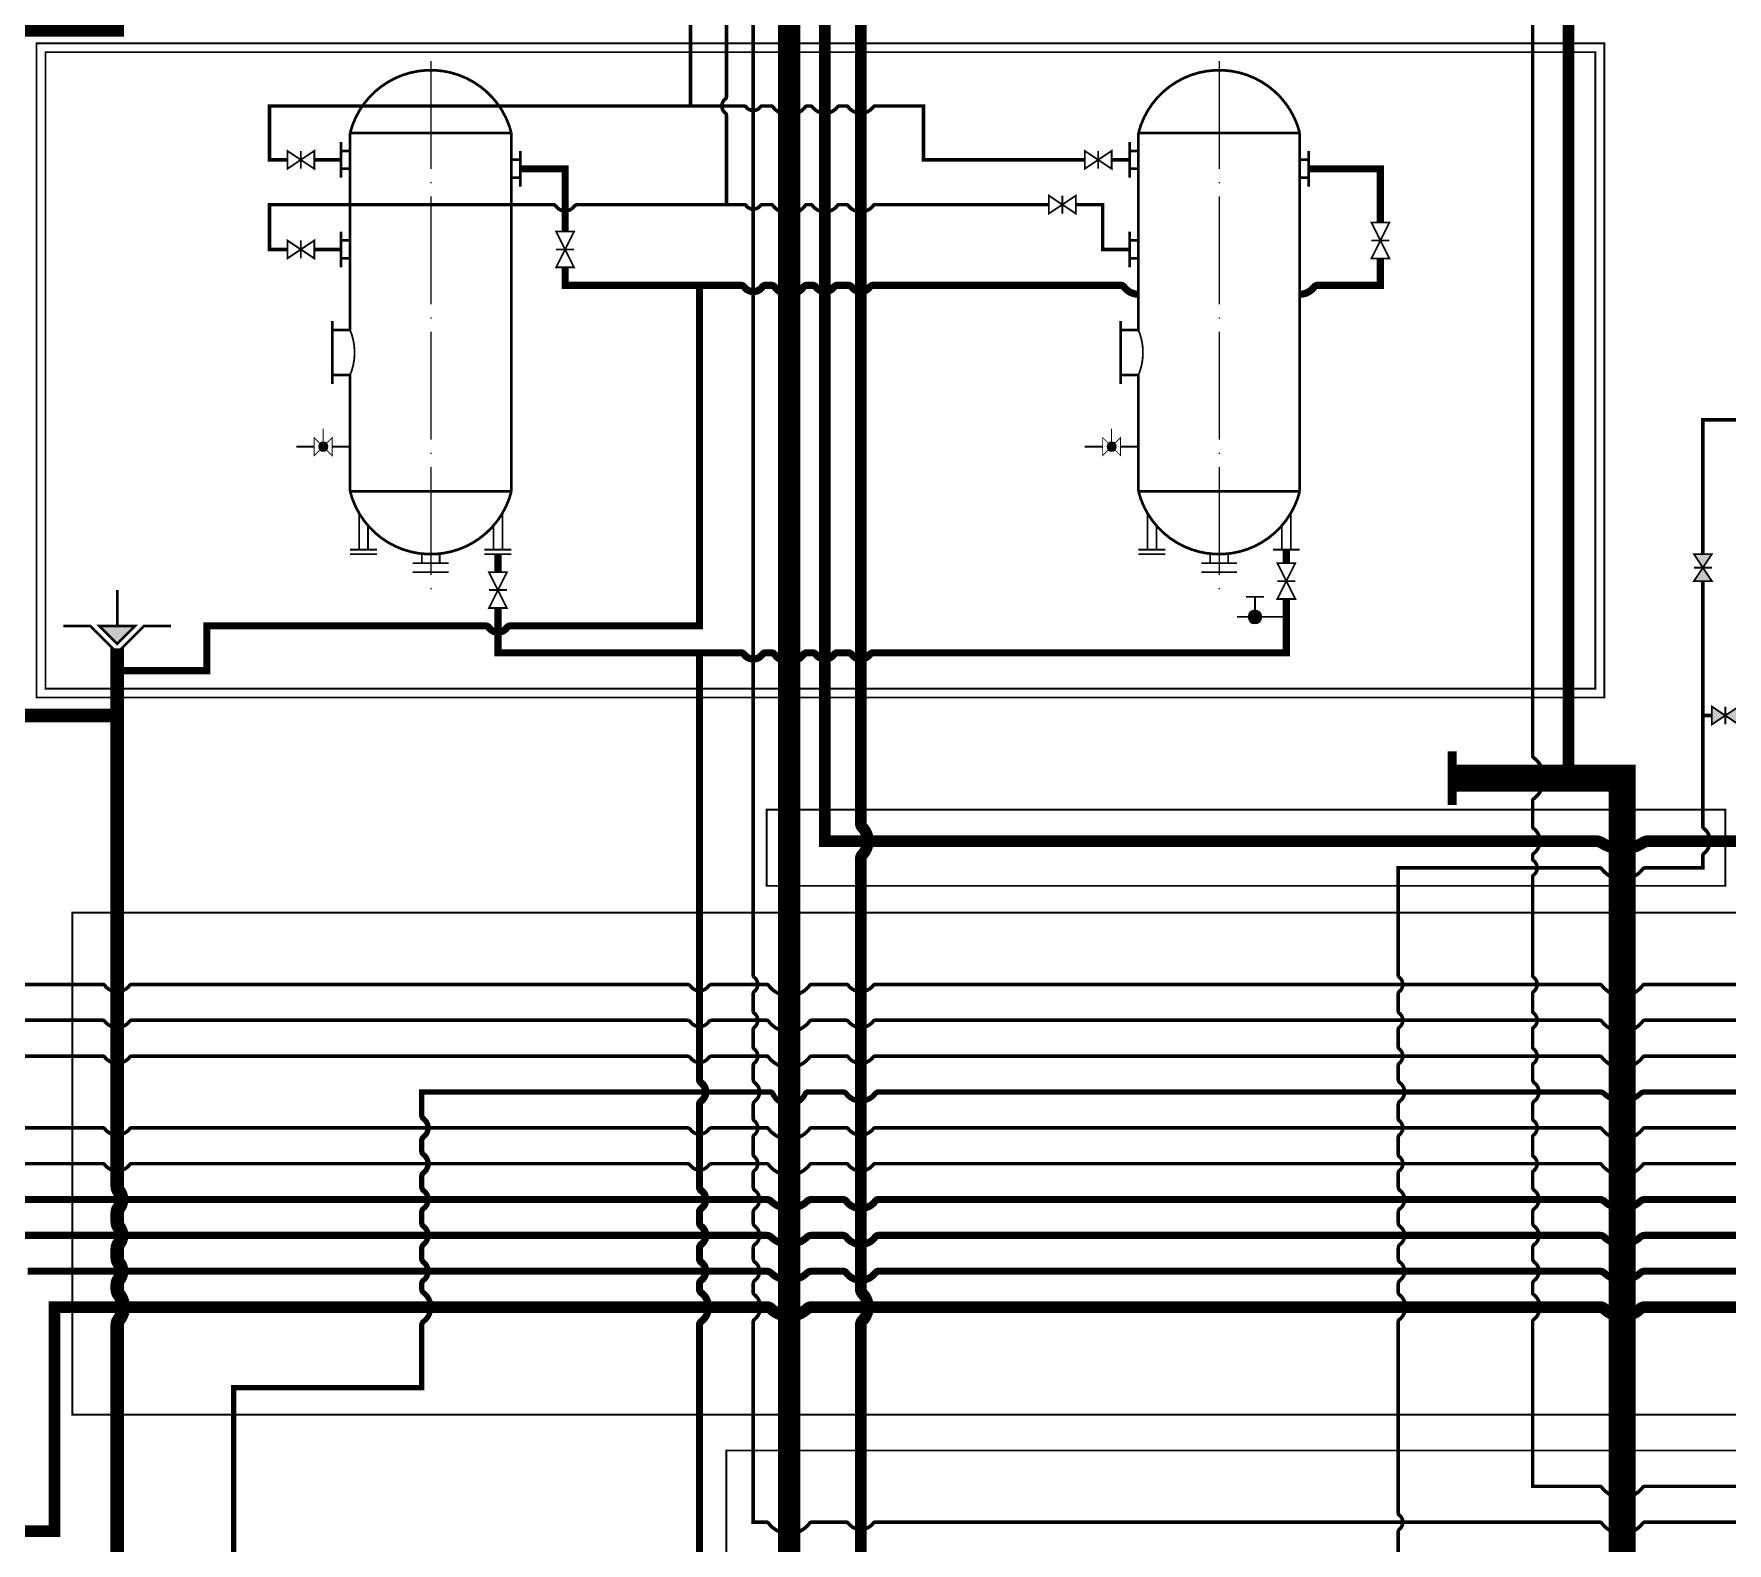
# Model space of a CAD drawing. Header units: millimetres. Extents: x 0 to 2500, y 0 to 1760.
# Drawn here: x 507.7 to 696.7, y 616.7 to 785 of the extents above; entities that cross this region are included whole.
import ezdxf

# ---------------------------------------------------------------- set-up
doc = ezdxf.new("R2010")
doc.units = ezdxf.units.MM
doc.linetypes.add('ACAD_ISO04W100', pattern=[30, 24, -3, 0, -3])
for name, color, linetype in [('Емкости', 7, 'Continuous'), ('Задвижки 100', 7, 'Continuous'), ('Задвижки 50', 7, 'Continuous'), ('Клапаны донные', 7, 'Continuous'), ('Краны 15', 7, 'Continuous'), ('Краны 20', 7, 'Continuous'), ('Краны шар.ручн.15', 7, 'Continuous'), ('Краны шар.ручн.т.10', 7, 'Continuous'), ('Осевые', 7, 'ACAD_ISO04W100'), ('Площадки', 7, 'Continuous'), ('Трубы 108', 7, 'Continuous'), ('Трубы 159', 7, 'Continuous'), ('Трубы 219', 7, 'Continuous'), ('Трубы 32', 7, 'Continuous'), ('Трубы 426', 7, 'Continuous'), ('Трубы 530', 7, 'Continuous'), ('Трубы 57', 7, 'Continuous'), ('Трубы 89', 7, 'Continuous'), ('Штрих пункт.', 7, 'ACAD_ISO04W100')]:
    doc.layers.add(name, color=color, linetype=linetype)

# ---------------------------------------------------------------- blocks, each defined once
blk = doc.blocks.new('Кран шар.ручн.т.10')
at = {"layer": 'Краны шар.ручн.т.10'}
h = blk.add_hatch(color=256, dxfattribs=at)
h.paths.add_polyline_path([(1, 0), (1.35, -0.35, 0.198912), (1.5, 0, 0.198912), (1.35, 0.35)])
h.paths.add_polyline_path([(0.65, -0.35, 0.414214), (1.35, -0.35), (1, 0)])
h.paths.add_polyline_path([(0.5, 0, 0.198912), (0.65, -0.35), (1, 0), (0.65, 0.35, 0.198912)])
h.paths.add_polyline_path([(1, 0), (1.35, 0.35, 0.414214), (0.65, 0.35)])
at = {"layer": 'Краны шар.ручн.т.10', "const_width": 0.1}
blk.add_lwpolyline([(1, 0), (1, 2)], dxfattribs=at)
blk.add_lwpolyline([(0, 1), (0, -1), (2, 1), (2, -1)], close=True, dxfattribs=at)
at = {"layer": 'Краны шар.ручн.т.10'}
blk.add_lwpolyline([(0.5, 0, 1), (1.5, 0, 1), (0.5, 0, 1)], format="xyb", dxfattribs=at)
blk = doc.blocks.new('Кран шар.ручн.15')
at = {"layer": 'Краны шар.ручн.15'}
h = blk.add_hatch(color=256, dxfattribs=at)
h.paths.add_polyline_path([(1, 0), (1.35, -0.35, 0.198912), (1.5, 0, 0.198912), (1.35, 0.35)])
h.paths.add_polyline_path([(0.65, -0.35, 0.414214), (1.35, -0.35), (1, 0)])
h.paths.add_polyline_path([(0.5, 0, 0.198912), (0.65, -0.35), (1, 0), (0.65, 0.35, 0.198912)])
h.paths.add_polyline_path([(1, 0), (1.35, 0.35, 0.414214), (0.65, 0.35)])
at = {"layer": 'Краны шар.ручн.15', "const_width": 0.1}
blk.add_lwpolyline([(1, 0), (1, 2)], dxfattribs=at)
blk.add_lwpolyline([(0, 1), (0, -1), (2, 1), (2, -1)], close=True, dxfattribs=at)
at = {"layer": 'Краны шар.ручн.15'}
blk.add_lwpolyline([(0.5, 0, 1), (1.5, 0, 1), (0.5, 0, 1)], format="xyb", dxfattribs=at)
blk = doc.blocks.new('Кран 20')
at = {"layer": 'Краны 20'}
blk.add_hatch(color=256, dxfattribs=at).paths.add_polyline_path([(0, 0.75, 1), (0, -0.75, 1)])
at = {"layer": 'Краны 20', "const_width": 0.2}
for points in [[(1, 2.25), (-1, 2.25)], [(0, 0.75), (0, 2.25)]]:
    blk.add_lwpolyline(points, dxfattribs=at)
at = {"layer": 'Краны 20'}
blk.add_lwpolyline([(0, 0.75, 1), (0, -0.75, 1), (0, 0.75, 1)], format="xyb", dxfattribs=at)
blk = doc.blocks.new('Задвижка 100')
at = {"layer": 'Задвижки 100', "const_width": 0.2}
blk.add_lwpolyline([(0, -1), (0, 1), (4, -1), (4, 1)], close=True, dxfattribs=at)
blk.add_lwpolyline([(2, 1), (2, -1)], dxfattribs=at)
blk = doc.blocks.new('Задвижка 50')
at = {"layer": 'Задвижки 50', "const_width": 0.2}
blk.add_lwpolyline([(3, -1), (3, 1), (0, -1), (0, 1)], close=True, dxfattribs=at)
blk.add_lwpolyline([(1.5, 1), (1.5, -1)], dxfattribs=at)
blk = doc.blocks.new('Клапан донный')
at = {"layer": 'Клапаны донные'}
blk.add_hatch(color=256, dxfattribs=at).paths.add_polyline_path([(0, 1), (2, 3), (-2, 3)])
at = {"layer": 'Клапаны донные', "const_width": 0.3}
for points in [[(0, 3), (0, 7)], [(0, 0), (-3, 3), (-6, 3)], [(0, 0), (3, 3), (6, 3)]]:
    blk.add_lwpolyline(points, dxfattribs=at)
blk.add_lwpolyline([(0, 1), (2, 3), (-2, 3)], close=True, dxfattribs=at)
blk = doc.blocks.new('Задвижка 50 непрох.')
at = {"layer": 'Задвижки 50'}
h = blk.add_hatch(color=256, dxfattribs=at)
h.paths.add_polyline_path([(0, 1), (0, -1), (1.5, 0)])
h.paths.add_polyline_path([(3, -1), (3, 1), (1.5, 0)])
at = {"layer": 'Задвижки 50', "const_width": 0.2}
blk.add_lwpolyline([(3, -1), (3, 1), (0, -1), (0, 1)], close=True, dxfattribs=at)
blk.add_lwpolyline([(1.5, 1), (1.5, -1)], dxfattribs=at)
blk = doc.blocks.new('Пересеч. 219-108')
at = {"layer": 'Трубы 219', "const_width": 1.5}
blk.add_lwpolyline([(-1.5, 0, -0.162278), (-0.9, -0.2, 0.162278), (0, -0.5, 0.162278), (0.9, -0.2, -0.162278), (1.5, 0)], format="xyb", dxfattribs=at)
blk = doc.blocks.new('Пересеч. 219-159')
at = {"layer": 'Трубы 219'}
blk.add_lwpolyline([(-2, 0, 1.5, 1.5, -0.162278), (-1.4, -0.2, 1.5, 1.5, 0.151379), (0, -0.7, 1.5, 1.5, 0.151379), (1.4, -0.2, 1.5, 1.5, -0.162278), (2, 0, 0, 0, 0)], format="xyseb", dxfattribs=at)
blk = doc.blocks.new('Пересеч. 57-159')
at = {"layer": 'Трубы 57'}
blk.add_lwpolyline([(-1.6, 0, 0.4, 0.4, -0.236068), (-1.4, -0.1, 0.4, 0.4, 0.236068), (0, -0.8, 0.4, 0.4, 0.236068), (1.4, -0.1, 0.4, 0.4, -0.236068), (1.6, 0, 0, 0, 0)], format="xyseb", dxfattribs=at)
blk = doc.blocks.new('Пересеч. 89-219')
at = {"layer": 'Трубы 89', "const_width": 0.6}
blk.add_lwpolyline([(-2, 0, -0.236068), (-1.6, -0.2, 0.236068), (0, -1, 0.236068), (1.6, -0.2, -0.236068), (2, 0)], format="xyb", dxfattribs=at)
blk = doc.blocks.new('Пересеч. 89-108')
at = {"layer": 'Трубы 89', "const_width": 0.6}
blk.add_lwpolyline([(-1.4, 0, -0.236068), (-1, -0.2, 0.236068), (0, -0.7, 0.236068), (1, -0.2, -0.236068), (1.4, 0)], format="xyb", dxfattribs=at)
blk = doc.blocks.new('Пересеч. 108-219')
at = {"layer": 'Трубы 108'}
blk.add_lwpolyline([(-2, 0, 0.8, 0.8, -0.236068), (-1.6, -0.2, 0.8, 0.8, 0.236068), (0, -1, 0.8, 0.8, 0.236068), (1.6, -0.2, 0.8, 0.8, -0.236068), (2, 0, 0, 0, 0)], format="xyseb", dxfattribs=at)
blk = doc.blocks.new('Пересеч. 108-108')
at = {"layer": 'Трубы 108'}
blk.add_lwpolyline([(-1.4, 0, 0.8, 0.8, -0.236068), (-1, -0.2, 0.8, 0.8, 0.236068), (0, -0.7, 0.8, 0.8, 0.236068), (1, -0.2, 0.8, 0.8, -0.236068), (1.4, 0, 0, 0, 0)], format="xyseb", dxfattribs=at)
blk = doc.blocks.new('Пересеч. 57-108')
at = {"layer": 'Трубы 57', "const_width": 0.4}
blk.add_lwpolyline([(-1.4, 0, -0.236068), (-1, -0.2, 0.236068), (0, -0.7, 0.236068), (1, -0.2, -0.236068), (1.4, 0)], format="xyb", dxfattribs=at)
blk = doc.blocks.new('Пересеч. 57-57')
at = {"layer": 'Трубы 57'}
blk.add_lwpolyline([(-1, 0, 0.4, 0.4, -0.236068), (-0.8, -0.1, 0.4, 0.4, 0.236068), (0, -0.5, 0.4, 0.4, 0.236068), (0.8, -0.1, 0.4, 0.4, -0.236068), (1, 0, 0, 0, 0)], format="xyseb", dxfattribs=at)
blk = doc.blocks.new('Пересеч. 57-325')
at = {"layer": 'Трубы 57'}
blk.add_lwpolyline([(-2.5, 0, 0.4, 0.4, -0.236068), (-2.3, -0.1, 0.4, 0.4, 0.226986), (0, -1.3, 0.4, 0.4, 0.226986), (2.3, -0.1, 0.4, 0.4, -0.236068), (2.5, 0, 0, 0, 0)], format="xyseb", dxfattribs=at)
blk = doc.blocks.new('Пересеч. 89-325')
at = {"layer": 'Трубы 89'}
blk.add_lwpolyline([(-2.1, 0, 0.6, 0.6, -0.302776), (-1.8, -0.2, 0.6, 0.6, 0.302776), (0, -1.4, 0.6, 0.6, 0.302776), (1.8, -0.2, 0.6, 0.6, -0.302776), (2.1, 0, 0, 0, 0)], format="xyseb", dxfattribs=at)
blk = doc.blocks.new('Пересеч. 108-325')
at = {"layer": 'Трубы 108', "const_width": 0.8}
blk.add_lwpolyline([(-2.5, 0, -0.192582), (-2, -0.2, 0.192582), (0, -1, 0.192582), (2, -0.2, -0.192582), (2.5, 0)], format="xyb", dxfattribs=at)
blk = doc.blocks.new('Пересеч. 159-219')
at = {"layer": 'Трубы 159'}
blk.add_lwpolyline([(-2.5, 0, 1.3, 1.3, -0.192582), (-2, -0.2, 1.3, 1.3, 0.192582), (0, -1, 1.3, 1.3, 0.192582), (2, -0.2, 1.3, 1.3, -0.192582), (2.5, 0, 0, 0, 0)], format="xyseb", dxfattribs=at)
blk = doc.blocks.new('Пересеч. 159-159')
at = {"layer": 'Трубы 159'}
blk.add_lwpolyline([(-2, 0, 1.3, 1.3, -0.192582), (-1.5, -0.2, 1.3, 1.3, 0.192582), (0, -0.8, 1.3, 1.3, 0.192582), (1.5, -0.2, 1.3, 1.3, -0.192582), (2, 0, 0, 0, 0)], format="xyseb", dxfattribs=at)
blk = doc.blocks.new('Пересеч. 159-325')
at = {"layer": 'Трубы 159', "const_width": 1.3}
blk.add_lwpolyline([(-3, 0, -0.140055), (-2.3, -0.2, 0.131327), (0, -0.9, 0.131327), (2.3, -0.2, -0.140055), (3, 0)], format="xyb", dxfattribs=at)
blk = doc.blocks.new('Пересеч. 89-426')
at = {"layer": 'Трубы 89', "const_width": 0.6}
blk.add_lwpolyline([(-2.5, 0, -0.192582), (-2, -0.2, 0.192582), (0, -1, 0.192582), (2, -0.2, -0.192582), (2.5, 0)], format="xyb", dxfattribs=at)

msp = doc.modelspace()

# ---------------------------------------------------------------- linework, layer by layer
at = {"layer": 'Емкости'}
for points in [[(543, 752, 0.2, 0.2, -0.2), (543, 747, 0.3, 0.3, 0), (543, 734, 0.3, 0.3, 0.777778), (561, 734, 0.3, 0.3, 0), (561, 774, 0.3, 0.3, 0.777778), (543, 774, 0.3, 0.3, 0)], [(631, 752, 0.2, 0.2, -0.2), (631, 747, 0.3, 0.3, 0), (631, 734, 0.3, 0.3, 0.777778), (649, 734, 0.3, 0.3, 0), (649, 774, 0.3, 0.3, 0.777778), (631, 774, 0.3, 0.3, 0)]]:
    msp.add_lwpolyline(points, format="xyseb", close=True, dxfattribs=at)
for points, const_width in [([(542, 773), (542, 769)], 0.3), ([(543, 774), (561, 774)], 0.3), ([(630, 773), (630, 769)], 0.3), ([(631, 774), (649, 774)], 0.3), ([(543, 772), (542, 772)], 0.3), ([(561, 771), (562, 771)], 0.3), ([(562, 772), (562, 768)], 0.3), ([(631, 772), (630, 772)], 0.3), ([(649, 771), (650, 771)], 0.3), ([(650, 772), (650, 768)], 0.3), ([(543, 770), (542, 770)], 0.3), ([(631, 770), (630, 770)], 0.3), ([(561, 769), (562, 769)], 0.3), ([(649, 769), (650, 769)], 0.3), ([(542, 763), (542, 759)], 0.3), ([(543, 762), (542, 762)], 0.3), ([(630, 763), (630, 759)], 0.3), ([(631, 762), (630, 762)], 0.3), ([(543, 760), (542, 760)], 0.3), ([(631, 760), (630, 760)], 0.3), ([(541, 753), (541, 746)], 0.3), ([(629, 753), (629, 746)], 0.3), ([(543, 752), (541, 752)], 0.3), ([(631, 752), (629, 752)], 0.3), ([(543, 747), (541, 747)], 0.3), ([(631, 747), (629, 747)], 0.3), ([(543, 734), (561, 734)], 0.3), ([(631, 734), (649, 734)], 0.3), ([(544, 731.57), (544, 727.5)], 0.2), ([(560, 731.57), (560, 727.5)], 0.2), ([(632, 731.57), (632, 727.5)], 0.2), ([(648, 731.57), (648, 727.5)], 0.2), ([(545, 730.18), (545, 727.5)], 0.2), ([(559, 730.18), (559, 727.5)], 0.2), ([(633, 730.18), (633, 727.5)], 0.2), ([(647, 730.18), (647, 727.5)], 0.2), ([(543, 727.5), (546, 727.5)], 0.2), ([(543, 727), (546, 727)], 0.2), ([(550, 726), (554, 726)], 0.2), ([(551, 727.05), (551, 726)], 0.2), ([(553, 727.05), (553, 726)], 0.2), ([(561, 727.5), (558, 727.5)], 0.2), ([(561, 727), (558, 727)], 0.2), ([(631, 727.5), (634, 727.5)], 0.2), ([(631, 727), (634, 727)], 0.2), ([(638, 726), (642, 726)], 0.2), ([(639, 727.05), (639, 726)], 0.2), ([(641, 727.05), (641, 726)], 0.2), ([(649, 727.5), (646, 727.5)], 0.2), ([(550, 725), (554, 725)], 0.2), ([(638, 725), (642, 725)], 0.2)]:
    msp.add_lwpolyline(points, dxfattribs=dict(at, const_width=const_width))
at = {"layer": 'Осевые', "ltscale": 0.5}
for p, q in [((552, 782), (552, 723)), ((640, 782), (640, 723))]:
    msp.add_line(p, q, dxfattribs=at)
at = {"layer": 'Площадки', "const_width": 0.2}
for points in [[(508, 784), (683, 784), (683, 711), (508, 711)], [(509, 783), (682, 783), (682, 712), (509, 712)]]:
    msp.add_lwpolyline(points, close=True, dxfattribs=at)
at = {"layer": 'Трубы 108'}
for points in [[(687.5, 655, 0.8, 0.8, 0), (1119, 655, 0.8, 0.8, 0), (1119, 782, 0.8, 0.8, 0), (1165.5, 782, 0.8, 0.8, 0)], [(687.5, 651, 0.8, 0.8, 0), (1122, 651, 0.8, 0.8, 0), (1122, 778, 0.8, 0.8, 0), (1165.5, 778, 0.8, 0.8, 0)], [(687.5, 647, 0.8, 0.8, 0), (1125, 647, 0.8, 0.8, 0), (1125, 774, 0.8, 0.8, 0), (1165.5, 774, 0.8, 0.8, 0)], [(649, 756, 0.8, 0.8, 0.236068), (650.6, 756.8, 0.8, 0.8, -0.236068), (651, 757, 0.8, 0.8, 0), (658, 757, 0.8, 0.8, 0), (658, 760, 0, 0, 0)], [(567, 759, 0.8, 0.8, 0), (567, 757, 0.8, 0.8, 0), (586.6, 757, 0.8, 0.8, -0.236068), (587, 756.8, 0.8, 0.8, 0.236068), (588, 756.3, 0.8, 0.8, 0.236068), (589, 756.8, 0.8, 0.8, -0.236068), (589.4, 757, 0.8, 0.8, 0), (590, 757, 0.8, 0.8, -0.236068), (590.4, 756.8, 0.8, 0.8, 0.236068), (592, 756, 0.8, 0.8, 0.236068), (593.6, 756.8, 0.8, 0.8, -0.236068), (594, 757, 0.8, 0.8, 0), (594.6, 757, 0.8, 0.8, -0.236068), (595, 756.8, 0.8, 0.8, 0.236068), (596, 756.3, 0.8, 0.8, 0.236068), (597, 756.8, 0.8, 0.8, -0.236068), (597.4, 757, 0.8, 0.8, 0), (598.6, 757, 0.8, 0.8, -0.236068), (599, 756.8, 0.8, 0.8, 0.236068), (600, 756.3, 0.8, 0.8, 0.236068), (601, 756.8, 0.8, 0.8, -0.236068), (601.4, 757, 0.8, 0.8, 0), (629, 757, 0.8, 0.8, -0.236068), (629.4, 756.8, 0.8, 0.8, 0.236068), (631, 756, 0, 0, 0)], [(582, 757, 0.8, 0.8, 0), (582, 719, 0.8, 0.8, 0), (560.9, 719, 0.8, 0.8, 0.236068), (560.5, 718.8, 0.8, 0.8, -0.236068), (559.5, 718.3, 0.8, 0.8, -0.236068), (558.5, 718.8, 0.8, 0.8, 0.236068), (558.1, 719, 0.8, 0.8, 0), (527, 719, 0.8, 0.8, 0), (527, 714, 0.8, 0.8, 0), (517, 714, 0, 0, 0)], [(559.5, 721, 0.8, 0.8, 0), (559.5, 716, 0.8, 0.8, 0), (586.6, 716, 0.8, 0.8, -0.236068), (587, 715.8, 0.8, 0.8, 0.236068), (588, 715.3, 0.8, 0.8, 0.236068), (589, 715.8, 0.8, 0.8, -0.236068), (589.4, 716, 0.8, 0.8, 0), (590, 716, 0.8, 0.8, -0.236068), (590.4, 715.8, 0.8, 0.8, 0.236068), (592, 715, 0.8, 0.8, 0.236068), (593.6, 715.8, 0.8, 0.8, -0.236068), (594, 716, 0.8, 0.8, 0), (594.6, 716, 0.8, 0.8, -0.236068), (595, 715.8, 0.8, 0.8, 0.236068), (596, 715.3, 0.8, 0.8, 0.236068), (597, 715.8, 0.8, 0.8, -0.236068), (597.4, 716, 0.8, 0.8, 0), (598.6, 716, 0.8, 0.8, -0.236068), (599, 715.8, 0.8, 0.8, 0.236068), (600, 715.3, 0.8, 0.8, 0.236068), (601, 715.8, 0.8, 0.8, -0.236068), (601.4, 716, 0.8, 0.8, 0), (647.5, 716, 0.8, 0.8, 0), (647.5, 722, 0, 0, 0)], [(260, 535, 0.8, 0.8, 0), (260, 612, 0.8, 0.8, -0.236068), (260.2, 612.4, 0.8, 0.8, 0.236068), (261, 614, 0.8, 0.8, 0.236068), (260.2, 615.6, 0.8, 0.8, -0.236068), (260, 616, 0.8, 0.8, 0), (260, 617, 0.8, 0.8, -0.236068), (260.2, 617.4, 0.8, 0.8, 0.236068), (261, 619, 0.8, 0.8, 0.236068), (260.2, 620.6, 0.8, 0.8, -0.236068), (260, 621, 0.8, 0.8, 0), (260, 630, 0.8, 0.8, 0), (325, 630, 0.8, 0.8, -0.236068), (325.4, 629.8, 0.8, 0.8, 0.236068), (327, 629, 0.8, 0.8, 0.236068), (328.6, 629.8, 0.8, 0.8, -0.236068), (329, 630, 0.8, 0.8, 0), (501, 630, 0.8, 0.8, 0), (501, 655, 0.8, 0.8, 0), (589.5, 655, 0.8, 0.8, 0)], [(594.5, 655, 0.8, 0.8, 0), (598, 655, 0.8, 0.8, 0)], [(602, 655, 0.8, 0.8, 0), (682.5, 655, 0.8, 0.8, 0)], [(504, 651, 0.8, 0.8, 0), (589.5, 651, 0.8, 0.8, 0)], [(594.5, 651, 0.8, 0.8, 0), (598, 651, 0.8, 0.8, 0)], [(602, 651, 0.8, 0.8, 0), (682.5, 651, 0.8, 0.8, 0)], [(507, 647, 0.8, 0.8, 0), (589.5, 647, 0.8, 0.8, 0)], [(594.5, 647, 0.8, 0.8, 0), (598, 647, 0.8, 0.8, 0)], [(602, 647, 0.8, 0.8, 0), (682.5, 647, 0.8, 0.8, 0)]]:
    msp.add_lwpolyline(points, format="xyseb", dxfattribs=at)
at = {"layer": 'Трубы 108', "const_width": 0.8}
for points in [[(562, 770), (567, 770), (567, 763)], [(658, 764), (658, 770), (650, 770)], [(647.5, 726), (647.5, 727.5)], [(559.5, 727), (559.5, 725)], [(582, 716), (582, 668.4)], [(582, 665.6), (582, 656.4)], [(582, 653.6), (582, 652.4)], [(582, 649.6), (582, 648.4)], [(582, 645.6), (582, 645)], [(582, 641), (582, 614), (531.4, 614)]]:
    msp.add_lwpolyline(points, dxfattribs=at)
at = {"layer": 'Трубы 159'}
for points in [[(682, 695, 1.3, 1.3, 0), (596, 695, 1.3, 1.3, 0), (596, 859, 1.3, 1.3, 0), (610, 859, 1.3, 1.3, 0), (610, 842, 0, 0, 0)], [(679, 795, 1.3, 1.3, 0), (679, 702, 0, 0, 0)], [(687.5, 643, 1.3, 1.3, 0), (1128, 643, 1.3, 1.3, 0), (1128, 770, 1.3, 1.3, 0), (1165, 770, 1.3, 1.3, 0)], [(712, 735, 1.3, 1.3, 0), (712, 695, 1.3, 1.3, 0), (688, 695, 1.3, 1.3, 0)], [(421, 618, 1.3, 1.3, 0), (510, 618, 1.3, 1.3, 0), (510, 643, 1.3, 1.3, 0), (589.5, 643, 1.3, 1.3, 0)], [(594.5, 643, 1.3, 1.3, 0), (682.5, 643, 1.3, 1.3, 0)]]:
    msp.add_lwpolyline(points, format="xyseb", dxfattribs=at)
at = {"layer": 'Трубы 159', "const_width": 1.3}
for points in [[(600, 697), (600, 791), (622, 791)], [(600, 645), (600, 693)], [(600, 612), (600, 641)]]:
    msp.add_lwpolyline(points, dxfattribs=at)
at = {"layer": 'Трубы 219', "const_width": 1.5}
msp.add_lwpolyline([(517, 709), (505, 709), (505, 785.5), (517, 785.5), (517, 793.5)], dxfattribs=at)
at = {"layer": 'Трубы 219'}
for points in [[(517, 656.5, 1.5, 1.5, 0), (517, 709, 1.5, 1.5, 0), (517, 716.5, 0, 0, 0)], [(517, 652.5, 1.5, 1.5, 0), (517, 653.5, 1.5, 1.5, 0)], [(517, 648.5, 1.5, 1.5, 0), (517, 649.5, 1.5, 1.5, 0)], [(517, 645, 1.5, 1.5, 0), (517, 645.5, 1.5, 1.5, 0)], [(517, 590.5, 1.5, 1.5, 0), (517, 641, 1.5, 1.5, 0)]]:
    msp.add_lwpolyline(points, format="xyseb", dxfattribs=at)
at = {"layer": 'Трубы 32', "const_width": 0.2}
for points in [[(539, 739), (537, 739)], [(543, 739), (541, 739)], [(627, 739), (625, 739)], [(631, 739), (629, 739)], [(647.5, 720), (642, 720)]]:
    msp.add_lwpolyline(points, dxfattribs=at)
at = {"layer": 'Трубы 426'}
msp.add_lwpolyline([(1164.5, 715, 2.5, 2.5, 0), (1156, 715, 2.5, 2.5, 0), (1156, 609, 2.5, 2.5, 0), (592, 609, 2.5, 2.5, 0), (592, 868, 2.5, 2.5, 0), (609, 868, 0, 0, 0)], format="xyseb", dxfattribs=at)
at = {"layer": 'Трубы 530', "const_width": 1}
msp.add_lwpolyline([(666, 705), (666, 699)], dxfattribs=at)
at = {"layer": 'Трубы 530'}
msp.add_lwpolyline([(666, 702, 3, 3, 0), (685, 702, 3, 3, 0), (685, 612.5, 3, 3, 0)], format="xyseb", dxfattribs=at)
at = {"layer": 'Трубы 57', "const_width": 0.4}
for points in [[(547, 850), (537, 850), (537, 853.6, -0.236068), (537.2, 854, 0.236068), (537.7, 855, 0.236068), (537.2, 856, -0.236068), (537, 856.4), (537, 879), (675, 879), (675, 704.5)], [(694, 724), (694, 696.6, 0.236068), (694.1, 696.4, -0.236068), (694.8, 695, -0.236068), (694.1, 693.6, 0.236068), (694, 693.4), (694, 692), (687.5, 692)]]:
    msp.add_lwpolyline(points, format="xyb", dxfattribs=at)
for points in [[(581, 777), (581, 834), (592, 834)], [(542, 771), (539, 771)], [(628, 771), (630, 771)], [(624, 766), (627, 766), (627, 761), (630, 761)], [(542, 761), (539, 761)], [(694, 709), (695, 709)], [(675, 699.5), (675, 696.6)], [(682.5, 692), (660, 692), (660, 680)], [(675, 693.4), (675, 693)], [(675, 691), (675, 680)], [(580.6, 679), (518.6, 679)], [(589.5, 679), (583.4, 679)], [(598.4, 679), (594.5, 679)], [(682.5, 679), (601.6, 679)], [(702.6, 679), (687.5, 679)], [(588, 676), (588, 678)], [(660, 676), (660, 678)], [(675, 676), (675, 678)], [(580.6, 675), (518.6, 675)], [(589.5, 675), (583.4, 675)], [(598.4, 675), (594.5, 675)], [(682.5, 675), (601.6, 675)], [(702.6, 675), (687.5, 675)], [(588, 672), (588, 674)], [(660, 672), (660, 674)], [(675, 672), (675, 674)], [(588, 668.4), (588, 670)], [(660, 668.4), (660, 670)], [(675, 668.4), (675, 670)], [(588, 664), (588, 665.6)], [(660, 664), (660, 665.6)], [(675, 664), (675, 665.6)], [(580.6, 663), (518.6, 663)], [(589.5, 663), (583.4, 663)], [(588, 660), (588, 662)], [(598.4, 663), (594.5, 663)], [(682.5, 663), (601.6, 663)], [(660, 660), (660, 662)], [(675, 660), (675, 662)], [(702.6, 663), (687.5, 663)], [(588, 656.4), (588, 658)], [(660, 656.4), (660, 658)], [(675, 656.4), (675, 658)], [(588, 652.4), (588, 653.6)], [(660, 652.4), (660, 653.6)], [(675, 652.4), (675, 653.6)], [(588, 648.4), (588, 649.6)], [(660, 648.4), (660, 649.6)], [(675, 648.4), (675, 649.6)], [(588, 644.6), (588, 645.6)], [(660, 644.6), (660, 645.6)], [(675, 644.6), (675, 645.6)], [(589.5, 619), (588, 619), (588, 641.4)], [(660, 641.4), (660, 620)], [(598.4, 619), (594.5, 619)], [(682.5, 619), (601.6, 619)], [(660, 618), (660, 611.5)], [(702.6, 619), (687.5, 619)]]:
    msp.add_lwpolyline(points, dxfattribs=at)
at = {"layer": 'Трубы 57'}
for points in [[(588, 680, 0.4, 0.4, 0), (588, 803, 0.4, 0.4, 0), (586, 803, 0.4, 0.4, 0.236068), (585.8, 802.9, 0.4, 0.4, -0.236068), (585, 802.5, 0.4, 0.4, -0.236068), (584.2, 802.9, 0.4, 0.4, 0.236068), (584, 803, 0.4, 0.4, 0), (582, 803, 0.4, 0.4, 0.236068), (581.8, 802.9, 0.4, 0.4, -0.236068), (581, 802.5, 0.4, 0.4, -0.236068), (580.2, 802.9, 0.4, 0.4, 0.236068), (580, 803, 0.4, 0.4, 0), (565, 803, 0.4, 0.4, 0.236068), (564.8, 802.9, 0.4, 0.4, -0.236068), (564, 802.5, 0.4, 0.4, -0.236068), (563.2, 802.9, 0.4, 0.4, 0.236068), (563, 803, 0.4, 0.4, 0), (537, 803, 0.4, 0.4, 0), (537, 814, 0.4, 0.4, 0), (546, 814, 0, 0, 0)], [(585, 766, 0.4, 0.4, 0), (585, 776, 0.4, 0.4, 0.236068), (584.9, 776.2, 0.4, 0.4, -0.236068), (584.5, 777, 0.4, 0.4, -0.236068), (584.9, 777.8, 0.4, 0.4, 0.236068), (585, 778, 0.4, 0.4, 0), (585, 807, 0.4, 0.4, 0), (582, 807, 0.4, 0.4, 0.236068), (581.8, 806.9, 0.4, 0.4, -0.236068), (581, 806.5, 0.4, 0.4, -0.236068), (580.2, 806.9, 0.4, 0.4, 0.236068), (580, 807, 0.4, 0.4, 0), (574, 807, 0.4, 0.4, 0), (574, 810, 0, 0, 0)], [(536, 771, 0.4, 0.4, 0), (534, 771, 0.4, 0.4, 0), (534, 777, 0.4, 0.4, 0), (587, 777, 0.4, 0.4, -0.236068), (587.2, 776.9, 0.4, 0.4, 0.236068), (588, 776.5, 0.4, 0.4, 0.236068), (588.8, 776.9, 0.4, 0.4, -0.236068), (589, 777, 0.4, 0.4, 0), (590, 777, 0.4, 0.4, -0.236068), (590.2, 776.9, 0.4, 0.4, 0.236068), (592, 776, 0.4, 0.4, 0.236068), (593.8, 776.9, 0.4, 0.4, -0.236068), (594, 777, 0.4, 0.4, 0), (594.4, 777, 0.4, 0.4, -0.236068), (594.6, 776.9, 0.4, 0.4, 0.236068), (596, 776.2, 0.4, 0.4, 0.236068), (597.4, 776.9, 0.4, 0.4, -0.236068), (597.6, 777, 0.4, 0.4, 0), (598.4, 777, 0.4, 0.4, -0.236068), (598.6, 776.9, 0.4, 0.4, 0.236068), (600, 776.2, 0.4, 0.4, 0.236068), (601.4, 776.9, 0.4, 0.4, -0.236068), (601.6, 777, 0.4, 0.4, 0), (607, 777, 0.4, 0.4, 0), (607, 771, 0.4, 0.4, 0), (625, 771, 0, 0, 0)], [(536, 761, 0.4, 0.4, 0), (534, 761, 0.4, 0.4, 0), (534, 766, 0.4, 0.4, 0), (565.6, 766, 0.4, 0.4, -0.236068), (566, 765.8, 0.4, 0.4, 0.236068), (567, 765.3, 0.4, 0.4, 0.236068), (568, 765.8, 0.4, 0.4, -0.236068), (568.4, 766, 0.4, 0.4, 0), (587, 766, 0.4, 0.4, -0.236068), (587.2, 765.9, 0.4, 0.4, 0.236068), (588, 765.5, 0.4, 0.4, 0.236068), (588.8, 765.9, 0.4, 0.4, -0.236068), (589, 766, 0.4, 0.4, 0), (590, 766, 0.4, 0.4, -0.236068), (590.2, 765.9, 0.4, 0.4, 0.236068), (592, 765, 0.4, 0.4, 0.236068), (593.8, 765.9, 0.4, 0.4, -0.236068), (594, 766, 0.4, 0.4, 0), (594.4, 766, 0.4, 0.4, -0.236068), (594.6, 765.9, 0.4, 0.4, 0.236068), (596, 765.2, 0.4, 0.4, 0.236068), (597.4, 765.9, 0.4, 0.4, -0.236068), (597.6, 766, 0.4, 0.4, 0), (598.4, 766, 0.4, 0.4, -0.236068), (598.6, 765.9, 0.4, 0.4, 0.236068), (600, 765.2, 0.4, 0.4, 0.236068), (601.4, 765.9, 0.4, 0.4, -0.236068), (601.6, 766, 0.4, 0.4, 0), (621, 766, 0, 0, 0)], [(746, 759, 0.4, 0.4, 0), (753, 759, 0.4, 0.4, 0), (753, 742, 0.4, 0.4, 0), (694, 742, 0.4, 0.4, 0), (694, 727, 0.4, 0.4, 0)], [(515.4, 679, 0.4, 0.4, 0), (486, 679, 0.4, 0.4, 0), (486, 650, 0.4, 0.4, 0), (435.6, 650, 0.4, 0.4, 0.236068), (435.4, 649.9, 0.4, 0.4, -0.236068), (434, 649.2, 0.4, 0.4, -0.236068), (432.6, 649.9, 0.4, 0.4, 0.236068), (432.4, 650, 0.4, 0.4, 0), (430.6, 650, 0.4, 0.4, 0.236068), (430.4, 649.9, 0.4, 0.4, -0.236068), (429, 649.2, 0.4, 0.4, -0.236068), (427.6, 649.9, 0.4, 0.4, 0.236068), (427.4, 650, 0.4, 0.4, 0), (329, 650, 0.4, 0.4, 0.236068), (328.8, 649.9, 0.4, 0.4, -0.236068), (327, 649, 0.4, 0.4, -0.236068), (325.2, 649.9, 0.4, 0.4, 0.236068), (325, 650, 0.4, 0.4, 0), (305, 650, 0.4, 0.4, 0), (305, 720, 0, 0, 0)], [(515.4, 675, 0.4, 0.4, 0), (489, 675, 0.4, 0.4, 0), (489, 646, 0.4, 0.4, 0), (435.6, 646, 0.4, 0.4, 0.236068), (435.4, 645.9, 0.4, 0.4, -0.236068), (434, 645.2, 0.4, 0.4, -0.236068), (432.6, 645.9, 0.4, 0.4, 0.236068), (432.4, 646, 0.4, 0.4, 0), (430.6, 646, 0.4, 0.4, 0.236068), (430.4, 645.9, 0.4, 0.4, -0.236068), (429, 645.2, 0.4, 0.4, -0.236068), (427.6, 645.9, 0.4, 0.4, 0.236068), (427.4, 646, 0.4, 0.4, 0), (329, 646, 0.4, 0.4, 0.236068), (328.8, 645.9, 0.4, 0.4, -0.236068), (327, 645, 0.4, 0.4, -0.236068), (325.2, 645.9, 0.4, 0.4, 0.236068), (325, 646, 0.4, 0.4, 0), (301, 646, 0.4, 0.4, 0), (301, 717, 0, 0, 0)], [(492, 671, 0.4, 0.4, 0), (515.4, 671, 0.4, 0.4, 0)], [(518.6, 671, 0.4, 0.4, 0), (580.6, 671, 0.4, 0.4, 0)], [(583.4, 671, 0.4, 0.4, 0), (589.5, 671, 0.4, 0.4, 0)], [(594.5, 671, 0.4, 0.4, 0), (598.4, 671, 0.4, 0.4, 0)], [(601.6, 671, 0.4, 0.4, 0), (682.5, 671, 0.4, 0.4, 0)], [(687.5, 671, 0.4, 0.4, 0), (702.6, 671, 0.4, 0.4, 0)], [(515.4, 663, 0.4, 0.4, 0), (495, 663, 0.4, 0.4, 0)], [(498, 659, 0.4, 0.4, 0), (515.4, 659, 0.4, 0.4, 0)], [(518.6, 659, 0.4, 0.4, 0), (580.6, 659, 0.4, 0.4, 0)], [(583.4, 659, 0.4, 0.4, 0), (589.5, 659, 0.4, 0.4, 0)], [(594.5, 659, 0.4, 0.4, 0), (598.4, 659, 0.4, 0.4, 0)], [(601.6, 659, 0.4, 0.4, 0), (682.5, 659, 0.4, 0.4, 0)], [(687.5, 659, 0.4, 0.4, 0), (702.6, 659, 0.4, 0.4, 0)], [(675, 641.4, 0.4, 0.4, 0), (675, 623, 0.4, 0.4, 0), (682.5, 623, 0.4, 0.4, 0)], [(687.5, 623, 0.4, 0.4, 0), (702.6, 623, 0.4, 0.4, 0)]]:
    msp.add_lwpolyline(points, format="xyseb", dxfattribs=at)
at = {"layer": 'Трубы 89'}
for points in [[(687.5, 667, 0.6, 0.6, 0), (1110, 667, 0.6, 0.6, 0), (1110, 794, 0.6, 0.6, 0), (1165.5, 794, 0.6, 0.6, 0)], [(551, 664.4, 0.6, 0.6, 0), (551, 667, 0.6, 0.6, 0), (589.9, 667, 0.6, 0.6, 0)], [(594.1, 667, 0.6, 0.6, 0), (598, 667, 0.6, 0.6, 0)], [(602, 667, 0.6, 0.6, 0), (682.5, 667, 0.6, 0.6, 0)], [(551, 660.4, 0.6, 0.6, 0), (551, 661.6, 0.6, 0.6, 0)], [(551, 656.4, 0.6, 0.6, 0), (551, 657.6, 0.6, 0.6, 0)], [(551, 652.4, 0.6, 0.6, 0), (551, 653.6, 0.6, 0.6, 0)], [(551, 648.4, 0.6, 0.6, 0), (551, 649.6, 0.6, 0.6, 0)], [(551, 645, 0.6, 0.6, 0), (551, 645.6, 0.6, 0.6, 0)], [(530, 590.4, 0.6, 0.6, 0), (530, 634, 0.6, 0.6, 0), (551, 634, 0.6, 0.6, 0), (551, 641, 0.6, 0.6, 0)]]:
    msp.add_lwpolyline(points, format="xyseb", dxfattribs=at)
at = {"layer": 'Штрих пункт.', "const_width": 0.2}
for points in [[(589.5, 698.5), (696.5, 698.5), (696.5, 690), (589.5, 690)], [(512, 687), (1091, 687), (1091, 631), (512, 631)], [(585, 627), (1091, 627), (1091, 596), (585, 596)]]:
    msp.add_lwpolyline(points, close=True, dxfattribs=at)

# ---------------------------------------------------------------- block references
at = {"layer": 'Задвижки 100'}
for p, rotation in [((658, 760), 90), ((567, 759), 90), ((647.5, 726), 270), ((559.5, 721), 90)]:
    msp.add_blockref('Задвижка 100', p, dxfattribs=dict(at, rotation=rotation))
at = {"layer": 'Задвижки 50'}
for name, p in [('Задвижка 50', (536, 771)), ('Задвижка 50', (625, 771)), ('Задвижка 50', (621, 766)), ('Задвижка 50', (536, 761)), ('Задвижка 50 непрох.', (695, 709))]:
    msp.add_blockref(name, p, dxfattribs=at)
at = {"layer": 'Задвижки 50', "rotation": 90}
msp.add_blockref('Задвижка 50 непрох.', (694, 724), dxfattribs=at)
at = {"layer": 'Клапаны донные'}
msp.add_blockref('Клапан донный', (517, 716), dxfattribs=at)
at = {"layer": 'Краны 15'}
for name, p in [('Кран шар.ручн.15', (539, 739)), ('Кран шар.ручн.т.10', (627, 739))]:
    msp.add_blockref(name, p, dxfattribs=at)
at = {"layer": 'Краны 20'}
msp.add_blockref('Кран 20', (644, 720), dxfattribs=at)
at = {"layer": 'Трубы 108', "rotation": 90}
for name, p in [('Пересеч. 108-108', (582, 667)), ('Пересеч. 108-108', (582, 655)), ('Пересеч. 108-108', (582, 651)), ('Пересеч. 108-108', (582, 647)), ('Пересеч. 108-219', (582, 643))]:
    msp.add_blockref(name, p, dxfattribs=at)
at = {"layer": 'Трубы 108'}
for name, p in [('Пересеч. 108-325', (592, 655)), ('Пересеч. 108-219', (600, 655)), ('Пересеч. 108-325', (685, 655)), ('Пересеч. 108-325', (592, 651)), ('Пересеч. 108-219', (600, 651)), ('Пересеч. 108-325', (685, 651)), ('Пересеч. 108-325', (592, 647)), ('Пересеч. 108-219', (600, 647)), ('Пересеч. 108-325', (685, 647))]:
    msp.add_blockref(name, p, dxfattribs=at)
at = {"layer": 'Трубы 159', "rotation": 90}
for p in [(600, 695), (600, 643)]:
    msp.add_blockref('Пересеч. 159-159', p, dxfattribs=at)
at = {"layer": 'Трубы 159'}
for name, p in [('Пересеч. 159-325', (685, 695)), ('Пересеч. 89-426', (685, 667)), ('Пересеч. 159-219', (592, 643)), ('Пересеч. 159-219', (685, 643))]:
    msp.add_blockref(name, p, dxfattribs=at)
at = {"layer": 'Трубы 219', "rotation": 90}
for name, p in [('Пересеч. 219-108', (517, 655)), ('Пересеч. 219-108', (517, 651)), ('Пересеч. 219-108', (517, 647)), ('Пересеч. 219-159', (517, 643))]:
    msp.add_blockref(name, p, dxfattribs=at)
at = {"layer": 'Трубы 57', "rotation": 90}
for name, p in [('Пересеч. 57-325', (675, 702)), ('Пересеч. 57-159', (675, 695)), ('Пересеч. 57-57', (675, 692)), ('Пересеч. 57-57', (588, 679)), ('Пересеч. 57-57', (660, 679)), ('Пересеч. 57-57', (675, 679)), ('Пересеч. 57-57', (588, 675)), ('Пересеч. 57-57', (660, 675)), ('Пересеч. 57-57', (675, 675)), ('Пересеч. 57-57', (588, 671)), ('Пересеч. 57-57', (660, 671)), ('Пересеч. 57-57', (675, 671)), ('Пересеч. 57-108', (588, 667)), ('Пересеч. 57-108', (660, 667)), ('Пересеч. 57-108', (675, 667)), ('Пересеч. 57-57', (588, 663)), ('Пересеч. 57-57', (660, 663)), ('Пересеч. 57-57', (675, 663)), ('Пересеч. 57-57', (588, 659)), ('Пересеч. 57-57', (660, 659)), ('Пересеч. 57-57', (675, 659)), ('Пересеч. 57-108', (588, 655)), ('Пересеч. 57-108', (660, 655)), ('Пересеч. 57-108', (675, 655)), ('Пересеч. 57-108', (588, 651)), ('Пересеч. 57-108', (660, 651)), ('Пересеч. 57-108', (675, 651)), ('Пересеч. 57-108', (588, 647)), ('Пересеч. 57-108', (660, 647)), ('Пересеч. 57-108', (675, 647)), ('Пересеч. 57-159', (588, 643)), ('Пересеч. 57-159', (660, 643)), ('Пересеч. 57-159', (675, 643)), ('Пересеч. 57-57', (660, 619))]:
    msp.add_blockref(name, p, dxfattribs=at)
at = {"layer": 'Трубы 57'}
for name, p in [('Пересеч. 57-325', (685, 692)), ('Пересеч. 57-159', (517, 679)), ('Пересеч. 57-108', (582, 679)), ('Пересеч. 57-325', (592, 679)), ('Пересеч. 57-159', (600, 679)), ('Пересеч. 57-325', (685, 679)), ('Пересеч. 57-159', (517, 675)), ('Пересеч. 57-108', (582, 675)), ('Пересеч. 57-325', (592, 675)), ('Пересеч. 57-159', (600, 675)), ('Пересеч. 57-325', (685, 675)), ('Пересеч. 57-159', (517, 671)), ('Пересеч. 57-108', (582, 671)), ('Пересеч. 57-325', (592, 671)), ('Пересеч. 57-159', (600, 671)), ('Пересеч. 57-325', (685, 671)), ('Пересеч. 57-159', (517, 663)), ('Пересеч. 57-108', (582, 663)), ('Пересеч. 57-325', (592, 663)), ('Пересеч. 57-159', (600, 663)), ('Пересеч. 57-325', (685, 663)), ('Пересеч. 57-159', (517, 659)), ('Пересеч. 57-108', (582, 659)), ('Пересеч. 57-325', (592, 659)), ('Пересеч. 57-159', (600, 659)), ('Пересеч. 57-325', (685, 659)), ('Пересеч. 57-325', (685, 623)), ('Пересеч. 57-325', (592, 619)), ('Пересеч. 57-159', (600, 619)), ('Пересеч. 57-325', (685, 619))]:
    msp.add_blockref(name, p, dxfattribs=at)
at = {"layer": 'Трубы 89'}
for name, p in [('Пересеч. 89-325', (592, 667)), ('Пересеч. 89-219', (600, 667))]:
    msp.add_blockref(name, p, dxfattribs=at)
at = {"layer": 'Трубы 89', "rotation": 90}
for name, p in [('Пересеч. 89-108', (551, 663)), ('Пересеч. 89-108', (551, 659)), ('Пересеч. 89-108', (551, 655)), ('Пересеч. 89-108', (551, 651)), ('Пересеч. 89-108', (551, 647)), ('Пересеч. 89-219', (551, 643))]:
    msp.add_blockref(name, p, dxfattribs=at)

doc.saveas('drawing.dxf')
